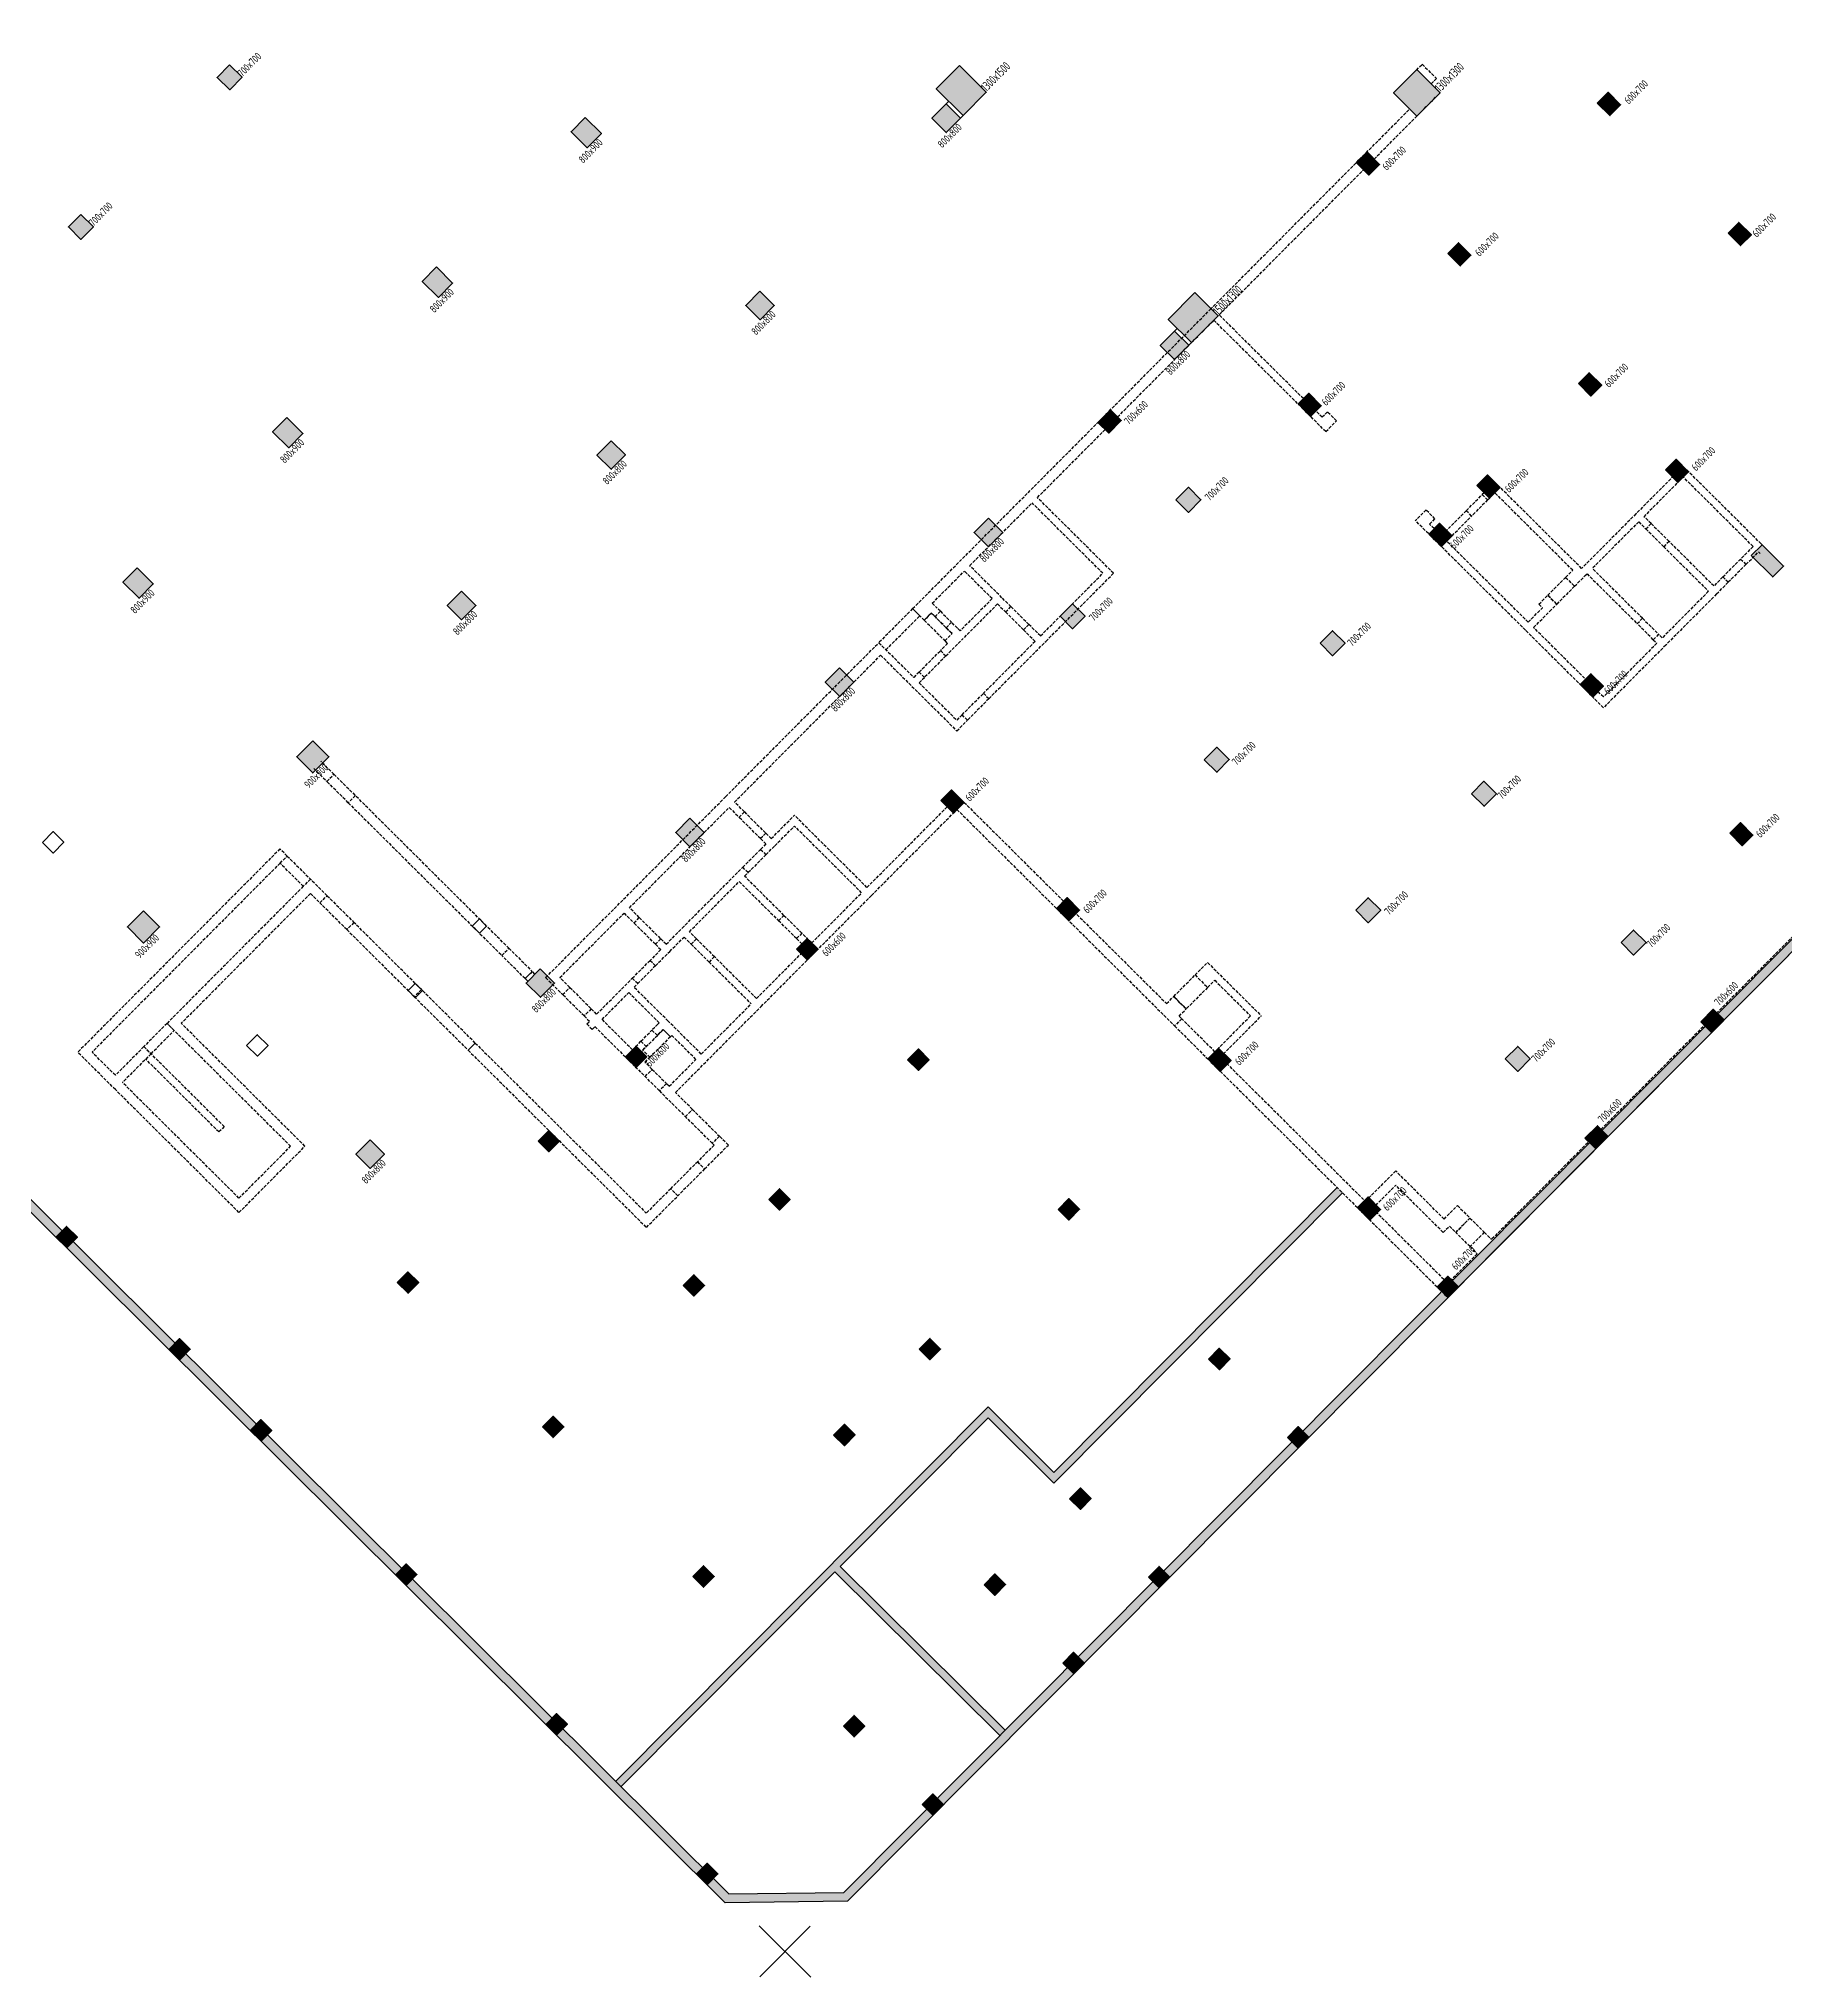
# Model space of a CAD drawing. Extents: x 517637088 to 518949446, y 3499717636 to 3500095980.
# Drawn here: x 518809571 to 518878653, y 3499795123 to 3499871856 of the extents above; entities that cross this region are included whole.
import ezdxf

# ---------------------------------------------------------------- set-up
doc = ezdxf.new("R2010")
doc.units = 0
doc.header["$LTSCALE"] = 500
doc.linetypes.add('DASH', pattern=[0.35, 0.25, -0.1])
doc.layers.get('0').update_dxf_attribs({"linetype": 'CONTINUOUS'})
for name, color, linetype in [('S_COLU', 2, 'CONTINUOUS'), ('S_COLU_HACH', 15, 'CONTINUOUS'), ('S_WALL', 2, 'CONTINUOUS'), ('S_WALL_HACH', 30, 'CONTINUOUS'), ('WALL_砼墙', 62, 'DASH'), ('WALL_砼墙洞', 205, 'DASH')]:
    doc.layers.add(name, color=color, linetype=linetype)
doc.layers.add('S_POST_OTHE', color=110, linetype='CONTINUOUS', plot=False)
doc.styles.add('TH-STYLE3', font='tssdeng.shx', dxfattribs={"width": 0.7, "bigfont": 'tssdchn.shx'})
doc.styles.add('样式 1', font='Tssdeng.shx', dxfattribs={"width": 0.7, "bigfont": 'Tssdchn.shx'})

msp = doc.modelspace()

# ---------------------------------------------------------------- hatches: boundary and pattern name
at = {"layer": 'S_WALL_HACH'}
h = msp.add_hatch(color=256, dxfattribs=at)
h.dxf.hatch_style = 1
h.paths.add_polyline_path([(518863718, 3500011627), (518863966, 3500011380), (518860058, 3500007450), (518852188, 3500015277), (518817882, 3499980782), (518802105, 3499996472), (518724855, 3499918796), (518740241, 3499903494), (518741722, 3499904983), (518752499, 3499894265), (518805175, 3499947231), (518833147, 3499919412), (518774513, 3499860455), (518836885, 3499798424), (518841433, 3499798483), (518920976, 3499878464), (518921224, 3499878217), (518841581, 3499798135), (518836743, 3499798072), (518774018, 3499860453), (518832652, 3499919411), (518805176, 3499946736), (518752501, 3499893770), (518741723, 3499904488), (518740242, 3499902999), (518724360, 3499918795), (518802104, 3499996967), (518817880, 3499981277), (518852187, 3500015772), (518860057, 3500007945)])

# ---------------------------------------------------------------- linework, layer by layer
for p, q in [((518838081, 3499797164), (518840133, 3499795123)), ((518838110, 3499795141), (518840104, 3499797146))]:
    msp.add_line(p, q)
at = {"layer": 'S_COLU', "linetype": 'ByBlock', "lineweight": 35}
for p, q in [((518845588, 3499869383), (518845482, 3499869276)), ((518846155, 3499868819), (518846049, 3499868712)), ((518854628, 3499860392), (518854523, 3499860285)), ((518855196, 3499859828), (518855090, 3499859721))]:
    msp.add_line(p, q, dxfattribs=at)
for points in [[(518817123, 3499870825), (518816629, 3499870328), (518817126, 3499869835), (518817619, 3499870331)], [(518846008, 3499870798), (518845092, 3499869876), (518846155, 3499868819), (518847072, 3499869740)], [(518864111, 3499870636), (518863194, 3499869714), (518864116, 3499868797), (518865033, 3499869719)], [(518845482, 3499869276), (518844918, 3499868709), (518845485, 3499868145), (518846049, 3499868712)], [(518871256, 3499869312), (518871679, 3499869737), (518872176, 3499869243), (518871753, 3499868818)], [(518831200, 3499868742), (518830636, 3499868175), (518831274, 3499867540), (518831838, 3499868107)], [(518861717, 3499866952), (518862140, 3499867377), (518862636, 3499866884), (518862213, 3499866458)], [(518811235, 3499864904), (518810741, 3499864408), (518811238, 3499863914), (518811731, 3499864411)], [(518876432, 3499864164), (518876855, 3499864589), (518877352, 3499864096), (518876929, 3499863670)], [(518865333, 3499863356), (518865756, 3499863781), (518866252, 3499863288), (518865829, 3499862862)], [(518825312, 3499862822), (518824748, 3499862254), (518825386, 3499861620), (518825950, 3499862187)], [(518838113, 3499861867), (518837549, 3499861300), (518838116, 3499860735), (518838681, 3499861303)], [(518855332, 3499861808), (518854274, 3499860744), (518855196, 3499859828), (518856253, 3499860891)], [(518854523, 3499860285), (518853958, 3499859718), (518854526, 3499859154), (518855090, 3499859721)], [(518870509, 3499858208), (518870932, 3499858633), (518871428, 3499858140), (518871005, 3499857714)], [(518859410, 3499857400), (518859833, 3499857825), (518860329, 3499857332), (518859906, 3499856906)], [(518819389, 3499856866), (518818824, 3499856298), (518819463, 3499855664), (518820027, 3499856231)], [(518851492, 3499856671), (518851985, 3499857167), (518852411, 3499856744), (518851917, 3499856248)], [(518832225, 3499855946), (518831661, 3499855379), (518832228, 3499854815), (518832792, 3499855382)], [(518866490, 3499854167), (518866913, 3499854592), (518867409, 3499854098), (518866986, 3499853673)], [(518873948, 3499854788), (518874371, 3499855213), (518874867, 3499854720), (518874444, 3499854294)], [(518854576, 3499853603), (518855070, 3499854100), (518855566, 3499853606), (518855073, 3499853110)], [(518847154, 3499852876), (518846589, 3499852309), (518847157, 3499851745), (518847721, 3499852312)], [(518864586, 3499852252), (518865009, 3499852677), (518865505, 3499852184), (518865082, 3499851758)], [(518877351, 3499851403), (518877774, 3499851829), (518878625, 3499850982), (518878202, 3499850557)], [(518813465, 3499850910), (518812901, 3499850342), (518813539, 3499849708), (518814103, 3499850275)], [(518826302, 3499849990), (518825738, 3499849423), (518826305, 3499848859), (518826869, 3499849426)], [(518849993, 3499848995), (518850486, 3499849491), (518850983, 3499848997), (518850489, 3499848501)], [(518860284, 3499847927), (518860778, 3499848423), (518861274, 3499847930), (518860780, 3499847433)], [(518841266, 3499846955), (518840701, 3499846388), (518841269, 3499845824), (518841833, 3499846391)], [(518870577, 3499846293), (518871000, 3499846719), (518871496, 3499846225), (518871073, 3499845800)], [(518820414, 3499844070), (518819779, 3499843432), (518820417, 3499842797), (518821052, 3499843435)], [(518855701, 3499843318), (518856194, 3499843814), (518856690, 3499843321), (518856197, 3499842824)], [(518866275, 3499841968), (518866769, 3499842465), (518867265, 3499841971), (518866772, 3499841475)], [(518845275, 3499841698), (518845698, 3499842124), (518846195, 3499841630), (518845771, 3499841205)], [(518835342, 3499840999), (518834778, 3499840432), (518835345, 3499839868), (518835909, 3499840435)], [(518876498, 3499840405), (518876921, 3499840831), (518877417, 3499840337), (518876994, 3499839912)], [(518809712, 3499840045), (518810135, 3499840471), (518810561, 3499840048), (518810137, 3499839622)], [(518849848, 3499837433), (518850271, 3499837858), (518850767, 3499837365), (518850344, 3499836939)], [(518861692, 3499837359), (518862186, 3499837856), (518862682, 3499837362), (518862188, 3499836866)], [(518813715, 3499837334), (518813080, 3499836696), (518813718, 3499836061), (518814353, 3499836699)], [(518827011, 3499836451), (518827293, 3499836735), (518827009, 3499837017), (518826727, 3499836733)], [(518839564, 3499835814), (518839987, 3499836239), (518840412, 3499835816), (518839989, 3499835391)], [(518872196, 3499836080), (518872690, 3499836576), (518873186, 3499836083), (518872692, 3499835587)], [(518829419, 3499835043), (518828855, 3499834476), (518829422, 3499833912), (518829986, 3499834479)], [(518824472, 3499833898), (518824754, 3499834182), (518824471, 3499834464), (518824189, 3499834181)], [(518875351, 3499832942), (518875845, 3499833439), (518876270, 3499833015), (518875777, 3499832519)], [(518817795, 3499832006), (518818218, 3499832432), (518818644, 3499832009), (518818221, 3499831583)], [(518832787, 3499831553), (518833210, 3499831978), (518833636, 3499831555), (518833213, 3499831129)], [(518843960, 3499831442), (518844383, 3499831867), (518844808, 3499831444), (518844385, 3499831019)], [(518855839, 3499831474), (518856262, 3499831900), (518856759, 3499831406), (518856335, 3499830981)], [(518867612, 3499831471), (518868106, 3499831968), (518868602, 3499831474), (518868109, 3499830978)], [(518829331, 3499828220), (518829755, 3499828645), (518830180, 3499828222), (518829757, 3499827797)], [(518870768, 3499828333), (518871261, 3499828830), (518871687, 3499828407), (518871193, 3499827910)], [(518822684, 3499828272), (518822120, 3499827705), (518822688, 3499827141), (518823252, 3499827708)], [(518838459, 3499825911), (518838883, 3499826337), (518839308, 3499825914), (518838885, 3499825488)], [(518849916, 3499825518), (518850339, 3499825944), (518850764, 3499825521), (518850341, 3499825095)], [(518861760, 3499825586), (518862183, 3499826012), (518862679, 3499825518), (518862256, 3499825093)], [(518810250, 3499824420), (518810673, 3499824845), (518811098, 3499824422), (518810675, 3499823996)], [(518823761, 3499822618), (518824184, 3499823044), (518824609, 3499822620), (518824186, 3499822195)], [(518835075, 3499822508), (518835498, 3499822933), (518835923, 3499822510), (518835500, 3499822085)], [(518864915, 3499822448), (518865338, 3499822874), (518865763, 3499822451), (518865340, 3499822025)], [(518814717, 3499819977), (518815140, 3499820402), (518815565, 3499819979), (518815142, 3499819554)], [(518844415, 3499819988), (518844839, 3499820413), (518845264, 3499819990), (518844841, 3499819565)], [(518855872, 3499819595), (518856295, 3499820020), (518856720, 3499819597), (518856297, 3499819172)], [(518817943, 3499816769), (518818366, 3499817194), (518818792, 3499816771), (518818368, 3499816345)], [(518829504, 3499816906), (518829927, 3499817332), (518830352, 3499816909), (518829929, 3499816483)], [(518841031, 3499816584), (518841454, 3499817010), (518841879, 3499816587), (518841456, 3499816161)], [(518858992, 3499816492), (518859415, 3499816918), (518859840, 3499816495), (518859417, 3499816069)], [(518850371, 3499814064), (518850795, 3499814490), (518851220, 3499814067), (518850797, 3499813641)], [(518823686, 3499811057), (518824109, 3499811482), (518824535, 3499811059), (518824112, 3499810634)], [(518835460, 3499810983), (518835883, 3499811408), (518836308, 3499810985), (518835885, 3499810560)], [(518846987, 3499810661), (518847410, 3499811086), (518847835, 3499810663), (518847412, 3499810238)], [(518853491, 3499810962), (518853914, 3499811387), (518854340, 3499810964), (518853917, 3499810539)], [(518850106, 3499807558), (518850530, 3499807984), (518850955, 3499807561), (518850532, 3499807135)], [(518829642, 3499805133), (518830065, 3499805559), (518830491, 3499805136), (518830068, 3499804710)], [(518841416, 3499805060), (518841839, 3499805485), (518842264, 3499805062), (518841841, 3499804637)], [(518844536, 3499801957), (518844959, 3499802382), (518845384, 3499801959), (518844961, 3499801534)], [(518835598, 3499799210), (518836021, 3499799635), (518836447, 3499799212), (518836024, 3499798787)]]:
    msp.add_lwpolyline(points, close=True, dxfattribs=at)
at = {"layer": 'S_COLU_HACH', "ltscale": 3}
for points in [[(518816629, 3499870328), (518817126, 3499869835), (518817123, 3499870825), (518817619, 3499870331)], [(518845092, 3499869876), (518846155, 3499868819), (518846008, 3499870798), (518847072, 3499869740)], [(518863194, 3499869714), (518864116, 3499868797), (518864111, 3499870636), (518865033, 3499869719)], [(518844918, 3499868709), (518845485, 3499868145), (518845482, 3499869276), (518846049, 3499868712)], [(518871256, 3499869312), (518871753, 3499868818), (518871679, 3499869737), (518872176, 3499869243)], [(518830636, 3499868175), (518831274, 3499867540), (518831200, 3499868742), (518831838, 3499868107)], [(518861717, 3499866952), (518862213, 3499866458), (518862140, 3499867377), (518862636, 3499866884)], [(518810741, 3499864408), (518811238, 3499863914), (518811235, 3499864904), (518811731, 3499864411)], [(518876432, 3499864164), (518876929, 3499863670), (518876855, 3499864589), (518877352, 3499864096)], [(518865333, 3499863356), (518865829, 3499862862), (518865756, 3499863781), (518866252, 3499863288)], [(518824748, 3499862254), (518825386, 3499861620), (518825312, 3499862822), (518825950, 3499862187)], [(518837549, 3499861300), (518838116, 3499860735), (518838113, 3499861867), (518838681, 3499861303)], [(518854274, 3499860744), (518855196, 3499859828), (518855332, 3499861808), (518856253, 3499860891)], [(518853958, 3499859718), (518854526, 3499859154), (518854523, 3499860285), (518855090, 3499859721)], [(518870509, 3499858208), (518871005, 3499857714), (518870932, 3499858633), (518871428, 3499858140)], [(518859410, 3499857400), (518859906, 3499856906), (518859833, 3499857825), (518860329, 3499857332)], [(518818824, 3499856298), (518819463, 3499855664), (518819389, 3499856866), (518820027, 3499856231)], [(518851492, 3499856671), (518851917, 3499856248), (518851985, 3499857167), (518852411, 3499856744)], [(518831661, 3499855379), (518832228, 3499854815), (518832225, 3499855946), (518832792, 3499855382)], [(518866490, 3499854167), (518866986, 3499853673), (518866913, 3499854592), (518867409, 3499854098)], [(518873948, 3499854788), (518874444, 3499854294), (518874371, 3499855213), (518874867, 3499854720)], [(518854576, 3499853603), (518855073, 3499853110), (518855070, 3499854100), (518855566, 3499853606)], [(518846589, 3499852309), (518847157, 3499851745), (518847154, 3499852876), (518847721, 3499852312)], [(518864586, 3499852252), (518865082, 3499851758), (518865009, 3499852677), (518865505, 3499852184)], [(518877351, 3499851403), (518878202, 3499850557), (518877774, 3499851829), (518878625, 3499850982)], [(518812901, 3499850342), (518813539, 3499849708), (518813465, 3499850910), (518814103, 3499850275)], [(518825738, 3499849423), (518826305, 3499848859), (518826302, 3499849990), (518826869, 3499849426)], [(518849993, 3499848995), (518850489, 3499848501), (518850486, 3499849491), (518850983, 3499848997)], [(518860284, 3499847927), (518860780, 3499847433), (518860778, 3499848423), (518861274, 3499847930)], [(518840701, 3499846388), (518841269, 3499845824), (518841266, 3499846955), (518841833, 3499846391)], [(518870577, 3499846293), (518871073, 3499845800), (518871000, 3499846719), (518871496, 3499846225)], [(518819779, 3499843432), (518820417, 3499842797), (518820414, 3499844070), (518821052, 3499843435)], [(518855701, 3499843318), (518856197, 3499842824), (518856194, 3499843814), (518856690, 3499843321)], [(518866275, 3499841968), (518866772, 3499841475), (518866769, 3499842465), (518867265, 3499841971)], [(518845275, 3499841698), (518845771, 3499841205), (518845698, 3499842124), (518846195, 3499841630)], [(518834778, 3499840432), (518835345, 3499839868), (518835342, 3499840999), (518835909, 3499840435)], [(518876498, 3499840405), (518876994, 3499839912), (518876921, 3499840831), (518877417, 3499840337)], [(518849848, 3499837433), (518850344, 3499836939), (518850271, 3499837858), (518850767, 3499837365)], [(518861692, 3499837359), (518862188, 3499836866), (518862186, 3499837856), (518862682, 3499837362)], [(518813080, 3499836696), (518813718, 3499836061), (518813715, 3499837334), (518814353, 3499836699)], [(518839564, 3499835814), (518839989, 3499835391), (518839987, 3499836239), (518840412, 3499835816)], [(518872196, 3499836080), (518872692, 3499835587), (518872690, 3499836576), (518873186, 3499836083)], [(518828855, 3499834476), (518829422, 3499833912), (518829419, 3499835043), (518829986, 3499834479)], [(518875351, 3499832942), (518875777, 3499832519), (518875845, 3499833439), (518876270, 3499833015)], [(518832787, 3499831553), (518833213, 3499831129), (518833210, 3499831978), (518833636, 3499831555)], [(518843960, 3499831442), (518844385, 3499831019), (518844383, 3499831867), (518844808, 3499831444)], [(518855839, 3499831474), (518856335, 3499830981), (518856262, 3499831900), (518856759, 3499831406)], [(518867612, 3499831471), (518868109, 3499830978), (518868106, 3499831968), (518868602, 3499831474)], [(518829331, 3499828220), (518829757, 3499827797), (518829755, 3499828645), (518830180, 3499828222)], [(518870768, 3499828333), (518871193, 3499827910), (518871261, 3499828830), (518871687, 3499828407)], [(518822120, 3499827705), (518822688, 3499827141), (518822684, 3499828272), (518823252, 3499827708)], [(518838459, 3499825911), (518838885, 3499825488), (518838883, 3499826337), (518839308, 3499825914)], [(518849916, 3499825518), (518850341, 3499825095), (518850339, 3499825944), (518850764, 3499825521)], [(518861760, 3499825586), (518862256, 3499825093), (518862183, 3499826012), (518862679, 3499825518)], [(518810250, 3499824420), (518810675, 3499823996), (518810673, 3499824845), (518811098, 3499824422)], [(518823761, 3499822618), (518824186, 3499822195), (518824184, 3499823044), (518824609, 3499822620)], [(518835075, 3499822508), (518835500, 3499822085), (518835498, 3499822933), (518835923, 3499822510)], [(518864915, 3499822448), (518865340, 3499822025), (518865338, 3499822874), (518865763, 3499822451)], [(518814717, 3499819977), (518815142, 3499819554), (518815140, 3499820402), (518815565, 3499819979)], [(518844415, 3499819988), (518844841, 3499819565), (518844839, 3499820413), (518845264, 3499819990)], [(518855872, 3499819595), (518856297, 3499819172), (518856295, 3499820020), (518856720, 3499819597)], [(518817943, 3499816769), (518818368, 3499816345), (518818366, 3499817194), (518818792, 3499816771)], [(518829504, 3499816906), (518829929, 3499816483), (518829927, 3499817332), (518830352, 3499816909)], [(518841031, 3499816584), (518841456, 3499816161), (518841454, 3499817010), (518841879, 3499816587)], [(518858992, 3499816492), (518859417, 3499816069), (518859415, 3499816918), (518859840, 3499816495)], [(518850371, 3499814064), (518850797, 3499813641), (518850795, 3499814490), (518851220, 3499814067)], [(518823686, 3499811057), (518824112, 3499810634), (518824109, 3499811482), (518824535, 3499811059)], [(518835460, 3499810983), (518835885, 3499810560), (518835883, 3499811408), (518836308, 3499810985)], [(518846987, 3499810661), (518847412, 3499810238), (518847410, 3499811086), (518847835, 3499810663)], [(518853491, 3499810962), (518853917, 3499810539), (518853914, 3499811387), (518854340, 3499810964)], [(518850106, 3499807558), (518850532, 3499807135), (518850530, 3499807984), (518850955, 3499807561)], [(518829642, 3499805133), (518830068, 3499804710), (518830065, 3499805559), (518830491, 3499805136)], [(518841416, 3499805060), (518841841, 3499804637), (518841839, 3499805485), (518842264, 3499805062)], [(518844536, 3499801957), (518844961, 3499801534), (518844959, 3499802382), (518845384, 3499801959)], [(518835598, 3499799210), (518836024, 3499798787), (518836021, 3499799635), (518836447, 3499799212)]]:
    msp.add_solid(points, dxfattribs=at)
at = {"layer": 'S_WALL'}
for points in [[(518802105, 3499996472), (518724855, 3499918796), (518740241, 3499903494), (518741722, 3499904983), (518752499, 3499894265), (518805175, 3499947231), (518833147, 3499919412), (518774513, 3499860455), (518836885, 3499798424), (518841433, 3499798483), (518920976, 3499878464), (518921224, 3499878217), (518841581, 3499798135), (518836743, 3499798072), (518774018, 3499860453), (518832652, 3499919411), (518805176, 3499946736), (518752501, 3499893770), (518741723, 3499904488), (518740242, 3499902999), (518724360, 3499918795), (518802104, 3499996967)], [(518832406, 3499802878), (518847144, 3499817697), (518849749, 3499815107), (518860961, 3499826381)], [(518847816, 3499804900), (518841292, 3499811388), (518847145, 3499817273), (518849750, 3499814683), (518861173, 3499826169)], [(518832619, 3499802667), (518841081, 3499811175), (518847604, 3499804688)]]:
    msp.add_lwpolyline(points, dxfattribs=at)
at = {"layer": 'S_WALL_HACH'}
for points in [[(518849750, 3499814683), (518849749, 3499815107), (518861173, 3499826169), (518860961, 3499826381)], [(518832619, 3499802667), (518832406, 3499802878), (518847145, 3499817273), (518847144, 3499817697)], [(518847145, 3499817273), (518847144, 3499817697), (518849750, 3499814683), (518849749, 3499815107)], [(518841081, 3499811175), (518841292, 3499811388), (518847604, 3499804688), (518847816, 3499804900)]]:
    msp.add_solid(points, dxfattribs=at)
at = {"layer": 'WALL_砼墙', "linetype": 'ByBlock'}
msp.add_line((518922494, 3499879493), (518865340, 3499822025), dxfattribs=at)
at = {"layer": 'WALL_砼墙'}
for p, q in [((518863970, 3499870494), (518864322, 3499870848)), ((518864322, 3499870848), (518864890, 3499870284)), ((518864678, 3499870072), (518864890, 3499870284)), ((518855934, 3499861138), (518863832, 3499869079)), ((518862423, 3499867095), (518865033, 3499869719)), ((518856289, 3499860927), (518862000, 3499866670)), ((518844158, 3499849297), (518855934, 3499861138)), ((518852269, 3499856885), (518856077, 3499860714)), ((518860509, 3499856307), (518856077, 3499860714)), ((518859621, 3499857613), (518856289, 3499860927)), ((518860366, 3499856872), (518860117, 3499857119)), ((518860577, 3499857085), (518860366, 3499856872)), ((518860932, 3499856732), (518860577, 3499857085)), ((518849096, 3499853695), (518851776, 3499856389)), ((518860509, 3499856307), (518860932, 3499856732)), ((518874654, 3499854931), (518872786, 3499853052)), ((518874656, 3499854507), (518873104, 3499852947)), ((518877739, 3499851864), (518874654, 3499854931)), ((518877421, 3499851757), (518874656, 3499854507)), ((518866773, 3499853884), (518866703, 3499853814)), ((518866703, 3499853814), (518866915, 3499853602)), ((518866915, 3499853602), (518867197, 3499853886)), ((518870635, 3499850890), (518867161, 3499854345)), ((518870282, 3499850818), (518867197, 3499853886)), ((518846416, 3499851000), (518848884, 3499853482)), ((518851685, 3499850696), (518848884, 3499853482)), ((518852109, 3499850698), (518849096, 3499853695)), ((518864477, 3499853206), (518864054, 3499852781)), ((518864831, 3499852854), (518864477, 3499853206)), ((518866068, 3499853175), (518865292, 3499852395)), ((518865505, 3499852184), (518866281, 3499852964)), ((518866281, 3499852964), (518866068, 3499853175)), ((518872786, 3499853052), (518870635, 3499850890)), ((518868414, 3499848444), (518864054, 3499852781)), ((518864620, 3499852641), (518864831, 3499852854)), ((518864797, 3499852465), (518864620, 3499852641)), ((518872893, 3499852735), (518871059, 3499850891)), ((518872893, 3499852735), (518873176, 3499852452)), ((518873388, 3499852665), (518873104, 3499852947)), ((518873176, 3499852452), (518873388, 3499852665)), ((518868520, 3499848763), (518865293, 3499851971)), ((518874097, 3499851960), (518873885, 3499851747)), ((518873885, 3499851747), (518875658, 3499849984)), ((518875870, 3499850197), (518874097, 3499851960)), ((518877421, 3499851757), (518876927, 3499851261)), ((518877140, 3499851049), (518877634, 3499851545)), ((518877634, 3499851545), (518877705, 3499851475)), ((518878058, 3499851547), (518877739, 3499851864)), ((518844935, 3499849511), (518846205, 3499850787)), ((518847304, 3499849694), (518846205, 3499850787)), ((518847693, 3499849731), (518846416, 3499851000)), ((518849217, 3499848215), (518851685, 3499850696)), ((518849430, 3499848003), (518852109, 3499850698)), ((518870000, 3499850535), (518870282, 3499850818)), ((518870777, 3499850607), (518870848, 3499850678)), ((518870848, 3499850678), (518872833, 3499848704)), ((518870848, 3499850678), (518870848, 3499850678)), ((518873045, 3499848917), (518871059, 3499850891)), ((518876927, 3499851261), (518877140, 3499851049)), ((518870000, 3499850535), (518870354, 3499850182)), ((518870354, 3499850182), (518870777, 3499850607)), ((518875658, 3499849984), (518873825, 3499848141)), ((518876222, 3499850552), (518875870, 3499850197)), ((518875977, 3499849879), (518876435, 3499850340)), ((518876435, 3499850340), (518876222, 3499850552)), ((518844158, 3499849297), (518844619, 3499848839)), ((518844619, 3499848839), (518844901, 3499849122)), ((518844901, 3499849122), (518845043, 3499848981)), ((518844935, 3499849511), (518845113, 3499849335)), ((518845043, 3499848981), (518845254, 3499849194)), ((518845254, 3499849194), (518845113, 3499849335)), ((518847304, 3499849694), (518846034, 3499848418)), ((518847516, 3499849483), (518846106, 3499848065)), ((518847516, 3499849483), (518847836, 3499849166)), ((518848047, 3499849378), (518847693, 3499849731)), ((518847836, 3499849166), (518848047, 3499849378)), ((518868520, 3499848763), (518869084, 3499849330)), ((518868732, 3499848551), (518869367, 3499849189)), ((518868942, 3499849471), (518869294, 3499849826)), ((518868942, 3499849471), (518869084, 3499849330)), ((518869294, 3499849826), (518869649, 3499849473)), ((518869367, 3499849189), (518869649, 3499849473)), ((518875977, 3499849879), (518873967, 3499847858)), ((518845694, 3499848757), (518845483, 3499848544)), ((518845483, 3499848544), (518845717, 3499848311)), ((518845928, 3499848524), (518845694, 3499848757)), ((518846034, 3499848418), (518845928, 3499848524)), ((518848756, 3499848673), (518848545, 3499848460)), ((518848545, 3499848460), (518849005, 3499848002)), ((518849217, 3499848215), (518848756, 3499848673)), ((518871499, 3499845377), (518868414, 3499848444)), ((518871498, 3499845801), (518868732, 3499848551)), ((518872833, 3499848704), (518873045, 3499848917)), ((518836754, 3499841852), (518842818, 3499847950)), ((518842818, 3499847950), (518844201, 3499846575)), ((518845541, 3499847922), (518845259, 3499847638)), ((518845259, 3499847638), (518845471, 3499847427)), ((518845434, 3499848028), (518845717, 3499848311)), ((518845541, 3499847922), (518845434, 3499848028)), ((518845471, 3499847427), (518846106, 3499848065)), ((518849005, 3499848002), (518846960, 3499845946)), ((518847173, 3499845734), (518849430, 3499848003)), ((518849430, 3499848003), (518849430, 3499848003)), ((518873613, 3499847928), (518871498, 3499845801)), ((518873967, 3499847858), (518871499, 3499845377)), ((518873683, 3499848282), (518873471, 3499848069)), ((518873471, 3499848069), (518873613, 3499847928)), ((518873825, 3499848141), (518873683, 3499848282)), ((518841339, 3499845895), (518842890, 3499847455)), ((518842890, 3499847455), (518845904, 3499844458)), ((518844413, 3499846787), (518844201, 3499846575)), ((518844625, 3499846576), (518844413, 3499846787)), ((518844414, 3499846363), (518844625, 3499846576)), ((518844414, 3499846363), (518845903, 3499844882)), ((518837108, 3499841641), (518841339, 3499845895)), ((518846960, 3499845946), (518847173, 3499845734)), ((518846114, 3499845095), (518845903, 3499844882)), ((518845904, 3499844458), (518846327, 3499844883)), ((518846327, 3499844883), (518846114, 3499845095)), ((518821252, 3499842743), (518820734, 3499843257)), ((518885929, 3499843295), (518867066, 3499824328)), ((518820452, 3499842974), (518820970, 3499842459)), ((518820970, 3499842459), (518821252, 3499842743)), ((518822103, 3499841897), (518821820, 3499841613)), ((518821820, 3499841613), (518827897, 3499835570)), ((518828179, 3499835853), (518822103, 3499841897)), ((518829632, 3499834691), (518836754, 3499841852)), ((518837498, 3499841253), (518837108, 3499841641)), ((518842350, 3499838261), (518845946, 3499841877)), ((518845946, 3499841877), (518854207, 3499833662)), ((518832948, 3499837457), (518836897, 3499841428)), ((518836897, 3499841428), (518837287, 3499841040)), ((518837287, 3499841040), (518837498, 3499841253)), ((518838562, 3499840195), (518839478, 3499841117)), ((518838704, 3499839913), (518839480, 3499840693)), ((518842350, 3499838261), (518839478, 3499841117)), ((518842138, 3499838048), (518839480, 3499840693)), ((518842528, 3499837943), (518845912, 3499841347)), ((518845912, 3499841347), (518854527, 3499832779)), ((518838349, 3499840407), (518838137, 3499840194)), ((518838137, 3499840194), (518838350, 3499839982)), ((518838350, 3499839982), (518838139, 3499839770)), ((518838562, 3499840195), (518838349, 3499840407)), ((518838351, 3499839558), (518838704, 3499839913)), ((518819117, 3499839788), (518811114, 3499831741)), ((518819119, 3499839223), (518811679, 3499831742)), ((518819401, 3499839506), (518819117, 3499839788)), ((518819119, 3499839223), (518819401, 3499839506)), ((518838139, 3499839770), (518838351, 3499839558)), ((518820323, 3499838589), (518820041, 3499838306)), ((518820982, 3499837934), (518820323, 3499838589)), ((518835036, 3499836650), (518837433, 3499839061)), ((518835319, 3499836509), (518837294, 3499838495)), ((518837294, 3499838495), (518838853, 3499836943)), ((518837646, 3499838849), (518837433, 3499839061)), ((518837505, 3499838707), (518837646, 3499838849)), ((518839065, 3499837156), (518837505, 3499838707)), ((518820041, 3499838306), (518814646, 3499832882)), ((518820324, 3499838024), (518815212, 3499832883)), ((518820041, 3499838306), (518820041, 3499838306)), ((518820041, 3499838306), (518820041, 3499838306)), ((518820324, 3499838024), (518820700, 3499837650)), ((518820700, 3499837650), (518820982, 3499837934)), ((518840164, 3499836063), (518842138, 3499838048)), ((518840342, 3499835745), (518842528, 3499837943)), ((518822046, 3499836876), (518821764, 3499836592)), ((518824719, 3499834217), (518822046, 3499836876)), ((518830198, 3499834692), (518832736, 3499837245)), ((518832736, 3499837245), (518833126, 3499836857)), ((518833338, 3499837070), (518832948, 3499837457)), ((518833126, 3499836857), (518833338, 3499837070)), ((518838853, 3499836943), (518839065, 3499837156)), ((518821764, 3499836592), (518824437, 3499833934)), ((518834188, 3499836223), (518833977, 3499836011)), ((518834401, 3499836012), (518834188, 3499836223)), ((518834401, 3499836012), (518835036, 3499836650)), ((518834543, 3499835729), (518835108, 3499836297)), ((518835108, 3499836297), (518835391, 3499836015)), ((518835603, 3499836227), (518835319, 3499836509)), ((518835391, 3499836015), (518835603, 3499836227)), ((518839774, 3499836451), (518839562, 3499836238)), ((518839562, 3499836238), (518839952, 3499835850)), ((518840164, 3499836063), (518839774, 3499836451)), ((518827897, 3499835570), (518828179, 3499835853)), ((518834190, 3499835799), (518833767, 3499835374)), ((518833767, 3499835374), (518833979, 3499835162)), ((518833977, 3499836011), (518834190, 3499835799)), ((518833979, 3499835162), (518834543, 3499835729)), ((518836312, 3499835522), (518836100, 3499835309)), ((518836100, 3499835309), (518837766, 3499833652)), ((518837978, 3499833865), (518836312, 3499835522)), ((518837978, 3499833865), (518839952, 3499835850)), ((518838156, 3499833547), (518840342, 3499835745)), ((518828819, 3499834653), (518829101, 3499834937)), ((518828819, 3499834653), (518828925, 3499834547)), ((518829207, 3499834831), (518829101, 3499834937)), ((518829632, 3499834691), (518830305, 3499834021)), ((518830587, 3499834304), (518830198, 3499834692)), ((518831651, 3499833247), (518833061, 3499834665)), ((518833274, 3499834453), (518833061, 3499834665)), ((518855335, 3499834796), (518855829, 3499835293)), ((518855335, 3499834796), (518855831, 3499834303)), ((518855829, 3499835293), (518857956, 3499833177)), ((518855831, 3499834303), (518856113, 3499834586)), ((518856113, 3499834586), (518857531, 3499833176)), ((518824719, 3499834217), (518824437, 3499833934)), ((518830305, 3499834021), (518830587, 3499834304)), ((518831864, 3499833035), (518832922, 3499834099)), ((518834127, 3499832900), (518832922, 3499834099)), ((518833133, 3499834311), (518833274, 3499834453)), ((518834480, 3499832971), (518833133, 3499834311)), ((518854207, 3499833662), (518854489, 3499833946)), ((518854489, 3499833946), (518854985, 3499833452)), ((518831438, 3499833458), (518831156, 3499833174)), ((518831156, 3499833174), (518831369, 3499832963)), ((518831651, 3499833247), (518831438, 3499833458)), ((518831864, 3499833035), (518833069, 3499831836)), ((518834771, 3499830144), (518838156, 3499833547)), ((518835792, 3499831667), (518837766, 3499833652)), ((518854809, 3499833063), (518854527, 3499832779)), ((518854703, 3499833168), (518854985, 3499833452)), ((518854703, 3499833168), (518854809, 3499833063)), ((518855839, 3499831474), (518857531, 3499833176)), ((518856334, 3499831546), (518857956, 3499833177)), ((518819538, 3499828016), (518814646, 3499832882)), ((518820104, 3499828018), (518815212, 3499832883)), ((518831263, 3499832857), (518831369, 3499832963)), ((518831263, 3499832857), (518831476, 3499832645)), ((518831476, 3499832645), (518831582, 3499832751)), ((518831582, 3499832751), (518832929, 3499831412)), ((518834074, 3499832847), (518833841, 3499832613)), ((518833841, 3499832613), (518834054, 3499832401)), ((518834054, 3499832401), (518834287, 3499832635)), ((518834127, 3499832900), (518834074, 3499832847)), ((518834570, 3499832353), (518834287, 3499832635)), ((518835792, 3499831667), (518834480, 3499832971)), ((518834623, 3499832406), (518834570, 3499832353)), ((518835580, 3499831454), (518834623, 3499832406)), ((518812603, 3499830260), (518811114, 3499831741)), ((518812601, 3499830825), (518811679, 3499831742)), ((518813729, 3499831960), (518812601, 3499830825)), ((518814013, 3499831678), (518812885, 3499830543)), ((518816912, 3499828795), (518813729, 3499831960)), ((518826846, 3499832102), (518826564, 3499831818)), ((518826564, 3499831818), (518833619, 3499824802)), ((518826846, 3499832102), (518833617, 3499825368)), ((518833069, 3499831836), (518833404, 3499832173)), ((518833617, 3499831961), (518833404, 3499832173)), ((518833476, 3499831820), (518833617, 3499831961)), ((518833759, 3499831538), (518833476, 3499831820)), ((518833565, 3499831343), (518833759, 3499831538)), ((518855839, 3499831474), (518861972, 3499825375)), ((518856334, 3499831546), (518862077, 3499825835)), ((518816700, 3499828582), (518813801, 3499831465)), ((518832929, 3499831412), (518833567, 3499830777)), ((518833849, 3499831061), (518833565, 3499831343)), ((518833567, 3499830777), (518833849, 3499831061)), ((518834523, 3499830391), (518835580, 3499831454)), ((518817495, 3499825394), (518812603, 3499830260)), ((518817494, 3499825960), (518812885, 3499830543)), ((518834416, 3499830496), (518834134, 3499830213)), ((518834134, 3499830213), (518835162, 3499829190)), ((518834523, 3499830391), (518834416, 3499830496)), ((518835444, 3499829474), (518834771, 3499830144)), ((518835162, 3499829190), (518835444, 3499829474)), ((518816912, 3499828795), (518816700, 3499828582)), ((518836508, 3499828416), (518836226, 3499828133)), ((518836863, 3499828064), (518836508, 3499828416)), ((518817494, 3499825960), (518819538, 3499828016)), ((518817495, 3499825394), (518820104, 3499828018)), ((518836297, 3499828062), (518835639, 3499827401)), ((518835923, 3499827119), (518836863, 3499828064)), ((518836226, 3499828133), (518836297, 3499828062)), ((518835639, 3499827401), (518835923, 3499827119)), ((518862077, 3499825835), (518863276, 3499827040)), ((518865190, 3499825136), (518863276, 3499827040)), ((518834581, 3499826337), (518833617, 3499825368)), ((518834865, 3499826055), (518834581, 3499826337)), ((518862361, 3499825553), (518863277, 3499826474)), ((518865156, 3499824606), (518863277, 3499826474)), ((518833619, 3499824802), (518834865, 3499826055)), ((518861972, 3499825375), (518865340, 3499822025)), ((518862361, 3499825553), (518865337, 3499822593)), ((518865190, 3499825136), (518865719, 3499825668)), ((518865719, 3499825668), (518866216, 3499825174)), ((518865156, 3499824606), (518865403, 3499824854)), ((518865403, 3499824854), (518865651, 3499824607)), ((518866216, 3499825174), (518865651, 3499824607)), ((518866783, 3499824610), (518866219, 3499824043)), ((518866783, 3499824610), (518867066, 3499824328)), ((518866219, 3499824043), (518866502, 3499823761)), ((518866502, 3499823761), (518865337, 3499822593))]:
    msp.add_line(p, q, dxfattribs=at)
at = {"layer": 'WALL_砼墙洞'}
for points in [[(518866068, 3499853175), (518866703, 3499853814), (518866915, 3499853602), (518866281, 3499852964)], [(518873176, 3499852452), (518873388, 3499852665), (518874097, 3499851960), (518873885, 3499851747)], [(518876222, 3499850552), (518876927, 3499851261), (518877140, 3499851049), (518876435, 3499850340)], [(518869294, 3499849826), (518870000, 3499850535), (518870354, 3499850182), (518869649, 3499849473)], [(518844158, 3499849297), (518842818, 3499847950), (518843102, 3499847668), (518844442, 3499849015)], [(518844901, 3499849122), (518844619, 3499848839), (518845434, 3499848028), (518845717, 3499848311)], [(518845043, 3499848981), (518845254, 3499849194), (518845694, 3499848757), (518845483, 3499848544)], [(518847836, 3499849166), (518848047, 3499849378), (518848756, 3499848673), (518848545, 3499848460)], [(518872833, 3499848704), (518873045, 3499848917), (518873683, 3499848282), (518873471, 3499848069)], [(518844413, 3499846787), (518845259, 3499847638), (518845471, 3499847427), (518844625, 3499846576)], [(518846114, 3499845095), (518846960, 3499845946), (518847173, 3499845734), (518846327, 3499844883)], [(518820970, 3499842459), (518821252, 3499842743), (518822103, 3499841897), (518821820, 3499841613)], [(518837287, 3499841040), (518837498, 3499841253), (518838349, 3499840407), (518838137, 3499840194)], [(518819119, 3499839223), (518819401, 3499839506), (518820323, 3499838589), (518820041, 3499838306)], [(518837433, 3499839061), (518838139, 3499839770), (518838351, 3499839558), (518837646, 3499838849)], [(518820700, 3499837650), (518820982, 3499837934), (518822046, 3499836876), (518821764, 3499836592)], [(518833126, 3499836857), (518833338, 3499837070), (518834188, 3499836223), (518833977, 3499836011)], [(518838853, 3499836943), (518839065, 3499837156), (518839774, 3499836451), (518839562, 3499836238)], [(518835391, 3499836015), (518835603, 3499836227), (518836312, 3499835522), (518836100, 3499835309)], [(518827897, 3499835570), (518828179, 3499835853), (518829101, 3499834937), (518828819, 3499834653)], [(518833061, 3499834665), (518833767, 3499835374), (518833979, 3499835162), (518833274, 3499834453)], [(518854489, 3499833946), (518855335, 3499834796), (518855831, 3499834303), (518854985, 3499833452)], [(518824719, 3499834217), (518824437, 3499833934), (518826564, 3499831818), (518826846, 3499832102)], [(518830305, 3499834021), (518830587, 3499834304), (518831438, 3499833458), (518831156, 3499833174)], [(518854809, 3499833063), (518854527, 3499832779), (518855839, 3499831474), (518856121, 3499831758)], [(518814646, 3499832882), (518813729, 3499831960), (518814013, 3499831678), (518814930, 3499832600)], [(518833404, 3499832173), (518833841, 3499832613), (518834054, 3499832401), (518833617, 3499831961)], [(518833476, 3499831820), (518834287, 3499832635), (518834570, 3499832353), (518833759, 3499831538)], [(518833567, 3499830777), (518833849, 3499831061), (518834416, 3499830496), (518834134, 3499830213)], [(518835162, 3499829190), (518835444, 3499829474), (518836508, 3499828416), (518836226, 3499828133)], [(518834581, 3499826337), (518835639, 3499827401), (518835923, 3499827119), (518834865, 3499826055)], [(518865651, 3499824607), (518866216, 3499825174), (518866783, 3499824610), (518866219, 3499824043)]]:
    msp.add_lwpolyline(points, close=True, dxfattribs=at)

# ---------------------------------------------------------------- texts
at = {"layer": 'S_POST_OTHE', "width": 0.7}
for s, height, rotation, style, p in [('700x700', 300, 45.15729, 'TH-STYLE3', (518817619, 3499870331)), ('1300x1500', 350, 45.1573, 'TH-STYLE3', (518847072, 3499869740)), ('1300x1300', 350, 45.1573, 'TH-STYLE3', (518865033, 3499869719)), ('600x700', 300, 45.15729, '样式 1', (518872498, 3499869244)), ('800x800', 300, 45.15729, 'TH-STYLE3', (518845324, 3499867508)), ('800x900', 300, 45.15729, 'TH-STYLE3', (518831112, 3499866903)), ('600x700', 300, 45.15729, '样式 1', (518862919, 3499866619)), ('700x700', 300, 45.15729, 'TH-STYLE3', (518811731, 3499864411)), ('600x700', 300, 45.15729, '样式 1', (518877565, 3499863971)), ('600x700', 300, 45.15729, '样式 1', (518866590, 3499863216)), ('800x900', 300, 45.15729, 'TH-STYLE3', (518825224, 3499860983)), ('1500x1300', 350, 45.1573, 'TH-STYLE3', (518856253, 3499860891)), ('800x800', 300, 45.15729, 'TH-STYLE3', (518837955, 3499860099)), ('800x800', 300, 45.15729, 'TH-STYLE3', (518854364, 3499858517)), ('600x700', 300, 45.15729, '样式 1', (518871717, 3499858026)), ('600x700', 300, 45.15729, '样式 1', (518860522, 3499857306)), ('700x600', 300, 45.15729, '样式 1', (518852707, 3499856549)), ('800x900', 300, 45.15729, 'TH-STYLE3', (518819301, 3499855027)), ('600x700', 300, 45.15729, '样式 1', (518875163, 3499854721)), ('800x800', 300, 45.15729, 'TH-STYLE3', (518832067, 3499854178)), ('600x700', 300, 45.15729, '样式 1', (518867768, 3499853864)), ('700x700', 300, 45.15729, '样式 1', (518855901, 3499853536)), ('600x700', 300, 45.15729, '样式 1', (518865597, 3499851634)), ('800x800', 300, 45.15729, 'TH-STYLE3', (518846995, 3499851108)), ('800x900', 300, 45.15729, 'TH-STYLE3', (518813378, 3499849071)), ('700x700', 300, 45.15729, '样式 1', (518851320, 3499848773)), ('800x800', 300, 45.15729, 'TH-STYLE3', (518826143, 3499848222)), ('700x700', 300, 45.15729, '样式 1', (518861537, 3499847780)), ('800x800', 300, 45.15729, 'TH-STYLE3', (518841107, 3499845187)), ('600x700', 300, 45.15729, '样式 1', (518871692, 3499845874)), ('700x700', 300, 45.15729, '样式 1', (518856973, 3499843061)), ('900x900', 300, 45.15729, 'TH-STYLE3', (518820255, 3499842160)), ('600x700', 300, 45.15729, '样式 1', (518846415, 3499841641)), ('700x700', 300, 45.15729, '样式 1', (518867476, 3499841725)), ('600x700', 300, 45.15729, '样式 1', (518877707, 3499840205)), ('800x800', 300, 45.15729, 'TH-STYLE3', (518835184, 3499839231)), ('600x700', 300, 45.15729, '样式 1', (518851078, 3499837209)), ('700x700', 300, 45.15729, '样式 1', (518863008, 3499837141)), ('900x900', 300, 45.15729, 'TH-STYLE3', (518813556, 3499835424)), ('600x600', 300, 45.15729, '样式 1', (518840744, 3499835503)), ('700x700', 300, 45.15729, '样式 1', (518873387, 3499835847)), ('800x800', 300, 45.15729, 'TH-STYLE3', (518829260, 3499833275)), ('700x600', 300, 45.15729, '样式 1', (518876066, 3499833550)), ('600x600', 300, 45.15729, '样式 1', (518833764, 3499831137)), ('600x700', 300, 45.15729, '样式 1', (518857087, 3499831193)), ('700x700', 300, 45.15729, '样式 1', (518868827, 3499831316)), ('700x600', 300, 45.15729, '样式 1', (518871458, 3499828916)), ('800x800', 300, 45.15729, 'TH-STYLE3', (518822526, 3499826504)), ('600x700', 300, 45.15729, '样式 1', (518862945, 3499825430)), ('600x700', 300, 45.15729, '样式 1', (518865668, 3499823094))]:
    msp.add_text(s, height=height, rotation=rotation, dxfattribs=dict(at, style=style)).set_placement(p)

doc.saveas('drawing.dxf')
